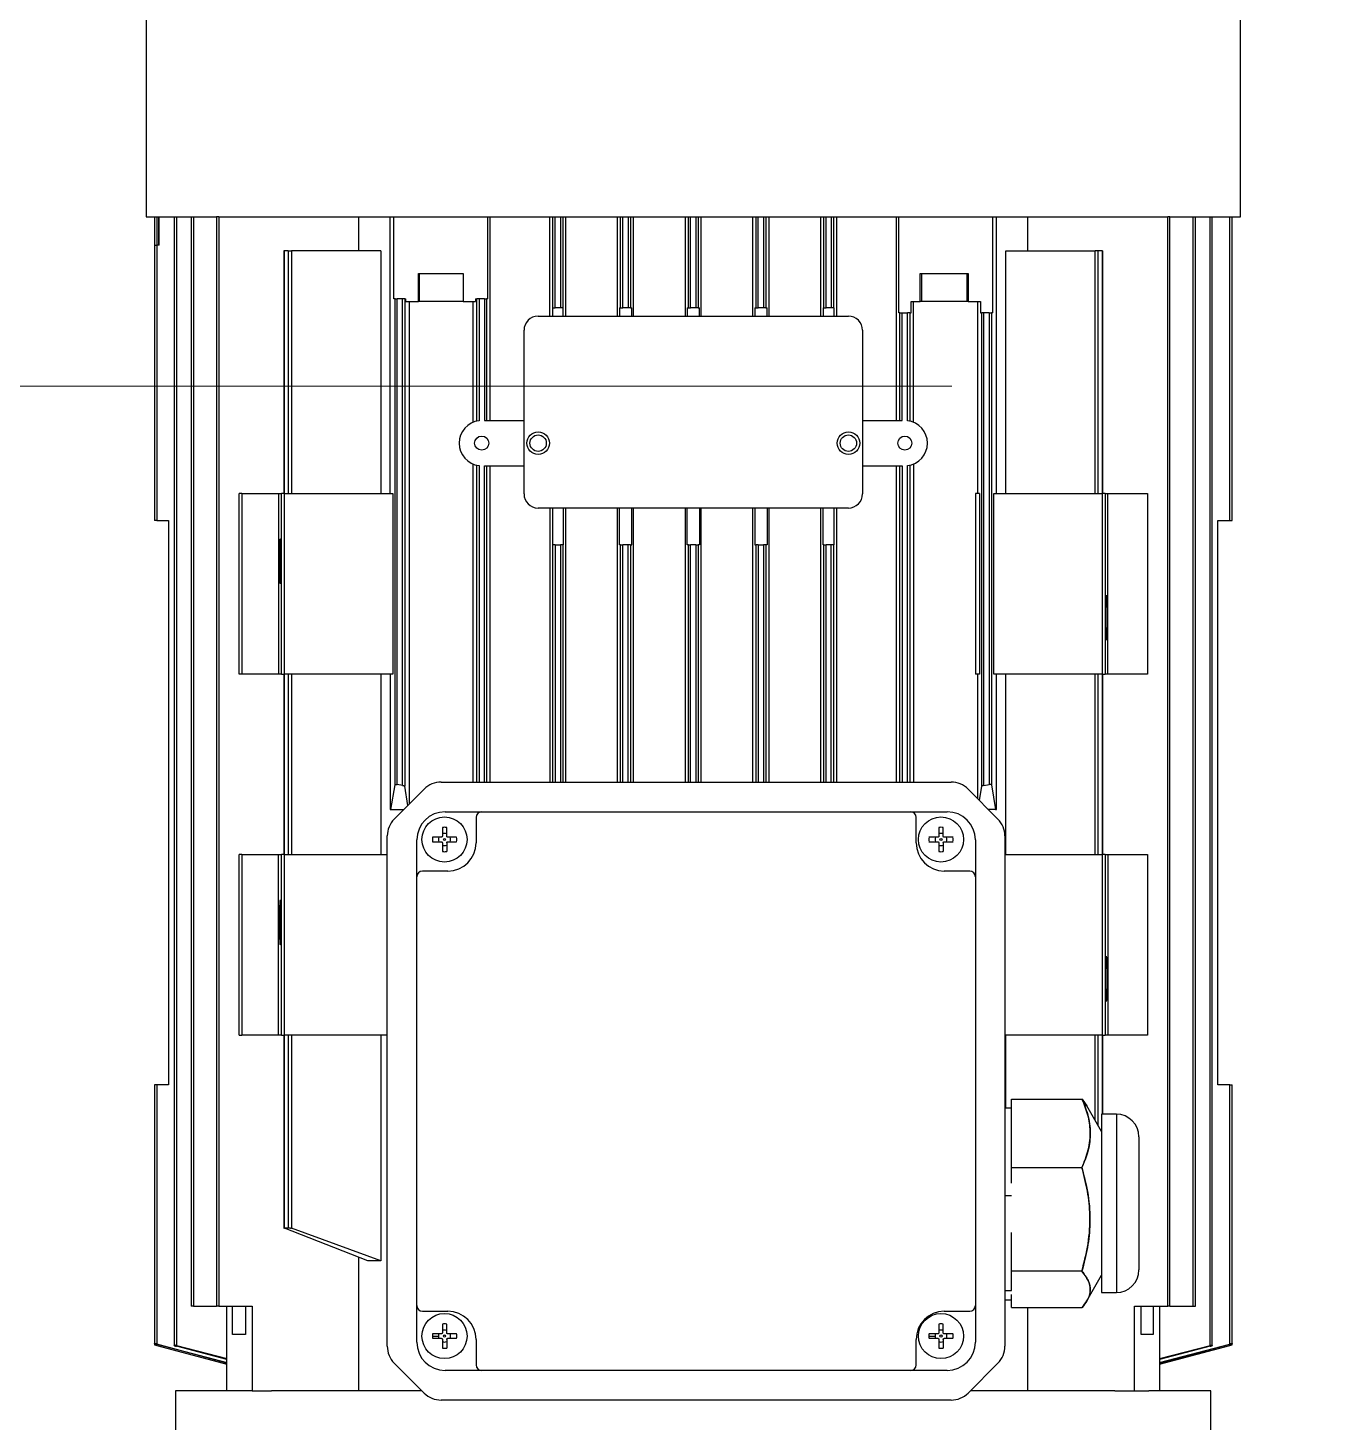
# Model space of a CAD drawing. Header units: centimetres. Extents: x 470464 to 524273, y 49611 to 59074.
# Drawn here: x 503091.4 to 503114.4, y 52566.96 to 52591.66 of the extents above; entities that cross this region are included whole.
import ezdxf

# ---------------------------------------------------------------- set-up
doc = ezdxf.new("R2010")
doc.units = ezdxf.units.CM
doc.header["$MEASUREMENT"] = 0
doc.linetypes.add('ACAD_ISO08W100', pattern=[36, 24, -3, 6, -3])
doc.linetypes.add('CHAIN', pattern=[0.3543, 0.2362, -0.0295, 0.0591, -0.0295])
doc.layers.add('Barış BABUR 23', color=1, linetype='ACAD_ISO08W100', lineweight=13)
doc.layers.add('vinç', color=7, linetype='Continuous')

# ---------------------------------------------------------------- blocks, each defined once
blk = doc.blocks.new('ytrbnjytrbtrbrervrer')
at = {"color": 2, "linetype": 'Continuous', "lineweight": 25}
for p, q in [((429323.511, 71773.272), (429323.511, 71761.991)), ((429342.911, 71761.991), (429342.911, 71773.272)), ((429323.511, 71761.991), (429324.761, 71761.991)), ((429323.661, 71761.991), (429323.661, 71761.491)), ((429323.7, 71761.991), (429323.7, 71761.491)), ((429323.735, 71761.491), (429323.735, 71761.991)), ((429323.741, 71761.491), (429323.741, 71761.991)), ((429324.011, 71761.991), (429324.011, 71741.999)), ((429324.05, 71761.991), (429324.05, 71741.991)), ((429324.311, 71761.991), (429324.311, 71742.691)), ((429324.35, 71761.991), (429324.35, 71742.691)), ((429324.8, 71761.991), (429324.761, 71761.991)), ((429324.761, 71761.991), (429324.761, 71742.691)), ((429324.8, 71761.991), (429325.085, 71761.991)), ((429324.8, 71761.991), (429324.8, 71742.691)), ((429325.085, 71761.991), (429341.337, 71761.991)), ((429327.285, 71761.391), (429327.285, 71761.991)), ((429327.837, 71757.091), (429327.837, 71761.991)), ((429327.903, 71760.541), (429327.903, 71761.991)), ((429329.569, 71760.541), (429329.569, 71761.991)), ((429329.608, 71758.383), (429329.608, 71761.991)), ((429330.669, 71760.233), (429330.669, 71761.991)), ((429330.724, 71760.383), (429330.724, 71761.991)), ((429330.764, 71760.383), (429330.764, 71761.991)), ((429330.858, 71761.991), (429330.858, 71760.383)), ((429330.898, 71761.991), (429330.898, 71760.383)), ((429330.95, 71760.233), (429330.95, 71761.991)), ((429331.867, 71760.233), (429331.867, 71761.991)), ((429331.924, 71760.383), (429331.924, 71761.991)), ((429331.964, 71760.383), (429331.964, 71761.991)), ((429332.058, 71761.991), (429332.058, 71760.383)), ((429332.098, 71761.991), (429332.098, 71760.383)), ((429332.153, 71760.233), (429332.153, 71761.991)), ((429333.071, 71760.233), (429333.071, 71761.991)), ((429333.124, 71760.383), (429333.124, 71761.991)), ((429333.164, 71760.383), (429333.164, 71761.991)), ((429333.258, 71761.991), (429333.258, 71760.383)), ((429333.298, 71761.991), (429333.298, 71760.383)), ((429333.351, 71760.233), (429333.351, 71761.991)), ((429334.269, 71760.233), (429334.269, 71761.991)), ((429334.324, 71760.383), (429334.324, 71761.991)), ((429334.364, 71760.383), (429334.364, 71761.991)), ((429334.458, 71761.991), (429334.458, 71760.383)), ((429334.498, 71761.991), (429334.498, 71760.383)), ((429334.555, 71760.233), (429334.555, 71761.991)), ((429335.472, 71760.233), (429335.472, 71761.991)), ((429335.524, 71760.383), (429335.524, 71761.991)), ((429335.564, 71760.383), (429335.564, 71761.991)), ((429335.658, 71761.991), (429335.658, 71760.383)), ((429335.698, 71761.991), (429335.698, 71760.383)), ((429335.753, 71760.233), (429335.753, 71761.991)), ((429336.814, 71758.383), (429336.814, 71761.991)), ((429336.853, 71760.291), (429336.853, 71761.991)), ((429338.519, 71760.291), (429338.519, 71761.991)), ((429338.585, 71757.091), (429338.585, 71761.991)), ((429339.137, 71761.991), (429339.137, 71761.391)), ((429341.337, 71761.991), (429341.622, 71761.991)), ((429341.622, 71742.691), (429341.622, 71761.991)), ((429341.661, 71761.991), (429341.622, 71761.991)), ((429341.661, 71761.991), (429342.911, 71761.991)), ((429341.661, 71742.691), (429341.661, 71761.991)), ((429342.072, 71742.691), (429342.072, 71761.991)), ((429342.111, 71742.691), (429342.111, 71761.991)), ((429342.372, 71741.991), (429342.372, 71761.991)), ((429342.411, 71741.999), (429342.411, 71761.991)), ((429342.722, 71756.611), (429342.722, 71761.991)), ((429342.761, 71756.611), (429342.761, 71761.991)), ((429323.661, 71761.491), (429323.7, 71761.491)), ((429323.661, 71761.491), (429323.661, 71756.611)), ((429323.741, 71761.491), (429323.7, 71761.491)), ((429323.7, 71761.491), (429323.7, 71756.611)), ((429325.965, 71761.391), (429325.953, 71761.391)), ((429325.953, 71761.391), (429325.953, 71757.091)), ((429326.032, 71761.391), (429325.965, 71761.391)), ((429325.965, 71757.091), (429325.965, 71761.391)), ((429326.032, 71761.391), (429326.087, 71761.391)), ((429326.032, 71761.391), (429326.032, 71757.091)), ((429326.087, 71761.391), (429326.087, 71757.091)), ((429327.67, 71761.391), (429326.087, 71761.391)), ((429327.67, 71761.391), (429327.67, 71757.091)), ((429338.752, 71761.391), (429340.335, 71761.391)), ((429338.752, 71757.091), (429338.752, 71761.391)), ((429340.39, 71761.391), (429340.335, 71761.391)), ((429340.335, 71757.091), (429340.335, 71761.391)), ((429340.457, 71761.391), (429340.39, 71761.391)), ((429340.39, 71757.091), (429340.39, 71761.391)), ((429340.457, 71761.391), (429340.469, 71761.391)), ((429340.457, 71761.391), (429340.457, 71757.091)), ((429340.469, 71757.091), (429340.469, 71761.391)), ((429328.34, 71760.491), (429328.34, 71760.991)), ((429328.34, 71760.991), (429329.133, 71760.991)), ((429328.361, 71760.491), (429328.361, 71760.991)), ((429329.133, 71760.991), (429329.133, 71760.491)), ((429337.233, 71760.491), (429337.233, 71760.991)), ((429337.233, 71760.991), (429338.081, 71760.991)), ((429337.261, 71760.491), (429337.261, 71760.991)), ((429338.061, 71760.991), (429338.061, 71760.491)), ((429338.081, 71760.991), (429338.081, 71760.491)), ((429327.924, 71760.541), (429327.903, 71760.541)), ((429327.924, 71760.541), (429327.964, 71760.541)), ((429327.924, 71751.929), (429327.924, 71760.541)), ((429328.058, 71760.541), (429327.964, 71760.541)), ((429327.964, 71751.932), (429327.964, 71760.541)), ((429328.098, 71760.541), (429328.058, 71760.541)), ((429328.058, 71751.918), (429328.058, 71760.541)), ((429328.098, 71760.541), (429328.098, 71751.904)), ((429328.098, 71760.541), (429328.117, 71760.541)), ((429328.117, 71760.491), (429328.117, 71760.541)), ((429328.117, 71760.491), (429328.34, 71760.491)), ((429328.175, 71760.491), (429328.175, 71751.587)), ((429328.361, 71760.491), (429328.34, 71760.491)), ((429329.133, 71760.491), (429328.361, 71760.491)), ((429329.133, 71760.491), (429329.351, 71760.491)), ((429329.308, 71758.353), (429329.308, 71760.491)), ((429329.351, 71760.541), (429329.374, 71760.541)), ((429329.351, 71760.541), (429329.351, 71760.491)), ((429329.414, 71760.541), (429329.374, 71760.541)), ((429329.374, 71758.374), (429329.374, 71760.541)), ((429329.508, 71760.541), (429329.414, 71760.541)), ((429329.414, 71760.541), (429329.414, 71758.381)), ((429329.508, 71760.541), (429329.508, 71758.383)), ((429329.508, 71760.541), (429329.548, 71760.541)), ((429329.569, 71760.541), (429329.548, 71760.541)), ((429329.548, 71760.541), (429329.548, 71758.383)), ((429330.715, 71760.383), (429330.724, 71760.383)), ((429330.715, 71760.383), (429330.715, 71760.233)), ((429330.724, 71760.383), (429330.764, 71760.383)), ((429330.858, 71760.383), (429330.764, 71760.383)), ((429330.898, 71760.383), (429330.858, 71760.383)), ((429330.898, 71760.383), (429330.907, 71760.383)), ((429330.907, 71760.233), (429330.907, 71760.383)), ((429331.902, 71760.383), (429331.924, 71760.383)), ((429331.902, 71760.383), (429331.902, 71760.233)), ((429331.924, 71760.383), (429331.964, 71760.383)), ((429332.058, 71760.383), (429331.964, 71760.383)), ((429332.098, 71760.383), (429332.058, 71760.383)), ((429332.098, 71760.383), (429332.12, 71760.383)), ((429332.12, 71760.233), (429332.12, 71760.383)), ((429333.102, 71760.383), (429333.124, 71760.383)), ((429333.102, 71760.383), (429333.102, 71760.233)), ((429333.124, 71760.383), (429333.164, 71760.383)), ((429333.258, 71760.383), (429333.164, 71760.383)), ((429333.298, 71760.383), (429333.258, 71760.383)), ((429333.298, 71760.383), (429333.32, 71760.383)), ((429333.32, 71760.233), (429333.32, 71760.383)), ((429334.302, 71760.383), (429334.324, 71760.383)), ((429334.302, 71760.383), (429334.302, 71760.233)), ((429334.324, 71760.383), (429334.364, 71760.383)), ((429334.458, 71760.383), (429334.364, 71760.383)), ((429334.498, 71760.383), (429334.458, 71760.383)), ((429334.498, 71760.383), (429334.52, 71760.383)), ((429334.52, 71760.233), (429334.52, 71760.383)), ((429335.515, 71760.383), (429335.524, 71760.383)), ((429335.515, 71760.383), (429335.515, 71760.233)), ((429335.524, 71760.383), (429335.564, 71760.383)), ((429335.658, 71760.383), (429335.564, 71760.383)), ((429335.698, 71760.383), (429335.658, 71760.383)), ((429335.698, 71760.383), (429335.707, 71760.383)), ((429335.707, 71760.233), (429335.707, 71760.383)), ((429337.071, 71760.291), (429337.071, 71760.491)), ((429337.071, 71760.491), (429337.233, 71760.491)), ((429337.114, 71758.353), (429337.114, 71760.491)), ((429337.261, 71760.491), (429337.233, 71760.491)), ((429338.061, 71760.491), (429337.261, 71760.491)), ((429338.081, 71760.491), (429338.061, 71760.491)), ((429338.081, 71760.491), (429338.305, 71760.491)), ((429338.247, 71760.491), (429338.247, 71757.091)), ((429338.305, 71760.491), (429338.305, 71760.291)), ((429330.461, 71760.233), (429335.961, 71760.233)), ((429336.874, 71760.291), (429336.853, 71760.291)), ((429336.874, 71760.291), (429336.914, 71760.291)), ((429336.874, 71758.383), (429336.874, 71760.291)), ((429336.914, 71760.291), (429337.008, 71760.291)), ((429336.914, 71758.383), (429336.914, 71760.291)), ((429337.008, 71758.381), (429337.008, 71760.291)), ((429337.048, 71760.291), (429337.008, 71760.291)), ((429337.048, 71760.291), (429337.071, 71760.291)), ((429337.048, 71760.291), (429337.048, 71758.374)), ((429338.305, 71760.291), (429338.324, 71760.291)), ((429338.364, 71760.291), (429338.324, 71760.291)), ((429338.324, 71751.904), (429338.324, 71760.291)), ((429338.458, 71760.291), (429338.364, 71760.291)), ((429338.364, 71751.918), (429338.364, 71760.291)), ((429338.458, 71760.291), (429338.498, 71760.291)), ((429338.458, 71760.291), (429338.458, 71751.932)), ((429338.498, 71760.291), (429338.498, 71751.929)), ((429338.519, 71760.291), (429338.498, 71760.291)), ((429330.211, 71757.083), (429330.211, 71759.983)), ((429336.211, 71759.983), (429336.211, 71757.083)), ((429329.508, 71758.383), (429330.211, 71758.383)), ((429336.211, 71758.383), (429336.914, 71758.383)), ((429329.308, 71751.976), (429329.308, 71757.614)), ((429329.374, 71751.976), (429329.374, 71757.593)), ((429329.414, 71757.586), (429329.414, 71751.976)), ((429337.008, 71751.976), (429337.008, 71757.586)), ((429337.048, 71757.593), (429337.048, 71751.976)), ((429337.114, 71757.614), (429337.114, 71751.976)), ((429329.508, 71751.976), (429329.508, 71757.583)), ((429329.508, 71757.583), (429330.211, 71757.583)), ((429329.548, 71757.583), (429329.548, 71751.976)), ((429329.608, 71751.976), (429329.608, 71757.583)), ((429336.211, 71757.583), (429336.914, 71757.583)), ((429336.814, 71751.976), (429336.814, 71757.583)), ((429336.874, 71751.976), (429336.874, 71757.583)), ((429336.914, 71757.583), (429336.914, 71751.976)), ((429325.211, 71757.091), (429325.161, 71757.091)), ((429325.161, 71753.891), (429325.161, 71757.091)), ((429325.211, 71757.091), (429325.861, 71757.091)), ((429325.211, 71757.091), (429325.211, 71753.891)), ((429325.861, 71757.091), (429325.91, 71757.091)), ((429325.861, 71757.091), (429325.861, 71753.891)), ((429325.96, 71757.091), (429325.91, 71757.091)), ((429325.91, 71753.891), (429325.91, 71757.091)), ((429325.96, 71757.091), (429327.885, 71757.091)), ((429325.96, 71757.091), (429325.96, 71753.891)), ((429327.885, 71757.091), (429327.885, 71753.891)), ((429338.211, 71757.091), (429338.211, 71753.891)), ((429338.285, 71757.091), (429338.211, 71757.091)), ((429338.285, 71757.091), (429338.285, 71753.891)), ((429338.537, 71753.891), (429338.537, 71757.091)), ((429338.537, 71757.091), (429340.462, 71757.091)), ((429340.462, 71753.891), (429340.462, 71757.091)), ((429340.512, 71757.091), (429340.462, 71757.091)), ((429340.512, 71757.091), (429340.561, 71757.091)), ((429340.512, 71757.091), (429340.512, 71753.891)), ((429340.561, 71757.091), (429341.261, 71757.091)), ((429340.561, 71753.891), (429340.561, 71757.091)), ((429341.261, 71757.091), (429341.261, 71753.891)), ((429323.7, 71756.611), (429323.661, 71756.611)), ((429323.7, 71756.611), (429323.911, 71756.611)), ((429323.911, 71756.611), (429323.911, 71746.611)), ((429335.961, 71756.833), (429330.461, 71756.833)), ((429330.669, 71756.833), (429330.669, 71751.976)), ((429330.715, 71756.833), (429330.715, 71756.183)), ((429330.907, 71756.833), (429330.907, 71756.183)), ((429330.95, 71751.976), (429330.95, 71756.833)), ((429331.867, 71751.976), (429331.867, 71756.833)), ((429331.902, 71756.183), (429331.902, 71756.833)), ((429332.12, 71756.183), (429332.12, 71756.833)), ((429332.153, 71751.976), (429332.153, 71756.833)), ((429333.071, 71751.976), (429333.071, 71756.833)), ((429333.102, 71756.183), (429333.102, 71756.833)), ((429333.32, 71756.833), (429333.32, 71756.183)), ((429333.351, 71751.976), (429333.351, 71756.833)), ((429334.269, 71751.976), (429334.269, 71756.833)), ((429334.302, 71756.833), (429334.302, 71756.183)), ((429334.52, 71756.833), (429334.52, 71756.183)), ((429334.555, 71751.976), (429334.555, 71756.833)), ((429335.472, 71751.976), (429335.472, 71756.833)), ((429335.515, 71756.183), (429335.515, 71756.833)), ((429335.707, 71756.183), (429335.707, 71756.833)), ((429335.753, 71751.976), (429335.753, 71756.833)), ((429342.511, 71746.611), (429342.511, 71756.611)), ((429342.511, 71756.611), (429342.722, 71756.611)), ((429342.722, 71756.611), (429342.761, 71756.611)), ((429330.715, 71756.183), (429330.724, 71756.183)), ((429330.764, 71756.183), (429330.724, 71756.183)), ((429330.724, 71751.976), (429330.724, 71756.183)), ((429330.764, 71756.183), (429330.764, 71751.976)), ((429330.764, 71756.183), (429330.858, 71756.183)), ((429330.858, 71756.183), (429330.858, 71751.976)), ((429330.898, 71756.183), (429330.858, 71756.183)), ((429330.898, 71756.183), (429330.898, 71751.976)), ((429330.907, 71756.183), (429330.898, 71756.183)), ((429331.924, 71756.183), (429331.902, 71756.183)), ((429331.924, 71756.183), (429331.964, 71756.183)), ((429331.924, 71751.976), (429331.924, 71756.183)), ((429331.964, 71751.976), (429331.964, 71756.183)), ((429332.058, 71756.183), (429331.964, 71756.183)), ((429332.058, 71751.976), (429332.058, 71756.183)), ((429332.098, 71756.183), (429332.058, 71756.183)), ((429332.098, 71756.183), (429332.12, 71756.183)), ((429332.098, 71756.183), (429332.098, 71751.976)), ((429333.124, 71756.183), (429333.102, 71756.183)), ((429333.124, 71756.183), (429333.164, 71756.183)), ((429333.124, 71751.976), (429333.124, 71756.183)), ((429333.164, 71751.976), (429333.164, 71756.183)), ((429333.258, 71756.183), (429333.164, 71756.183)), ((429333.258, 71756.183), (429333.258, 71751.976)), ((429333.258, 71756.183), (429333.298, 71756.183)), ((429333.298, 71756.183), (429333.298, 71751.976)), ((429333.32, 71756.183), (429333.298, 71756.183)), ((429334.302, 71756.183), (429334.324, 71756.183)), ((429334.364, 71756.183), (429334.324, 71756.183)), ((429334.324, 71751.976), (429334.324, 71756.183)), ((429334.364, 71756.183), (429334.364, 71751.976)), ((429334.364, 71756.183), (429334.458, 71756.183)), ((429334.458, 71756.183), (429334.458, 71751.976)), ((429334.498, 71756.183), (429334.458, 71756.183)), ((429334.498, 71756.183), (429334.498, 71751.976)), ((429334.52, 71756.183), (429334.498, 71756.183)), ((429335.524, 71756.183), (429335.515, 71756.183)), ((429335.524, 71756.183), (429335.564, 71756.183)), ((429335.524, 71751.976), (429335.524, 71756.183)), ((429335.564, 71751.976), (429335.564, 71756.183)), ((429335.658, 71756.183), (429335.564, 71756.183)), ((429335.658, 71751.976), (429335.658, 71756.183)), ((429335.698, 71756.183), (429335.658, 71756.183)), ((429335.698, 71756.183), (429335.707, 71756.183)), ((429335.698, 71756.183), (429335.698, 71751.976)), ((429325.211, 71753.891), (429325.161, 71753.891)), ((429325.861, 71753.891), (429325.211, 71753.891)), ((429325.91, 71753.891), (429325.861, 71753.891)), ((429325.91, 71753.891), (429325.96, 71753.891)), ((429325.953, 71753.891), (429325.953, 71750.691)), ((429327.885, 71753.891), (429325.96, 71753.891)), ((429325.965, 71750.691), (429325.965, 71753.891)), ((429326.032, 71753.891), (429326.032, 71750.691)), ((429326.087, 71753.891), (429326.087, 71750.691)), ((429327.67, 71753.891), (429327.67, 71750.691)), ((429327.837, 71753.891), (429327.837, 71751.491)), ((429338.285, 71753.891), (429338.211, 71753.891)), ((429338.247, 71753.891), (429338.247, 71751.687)), ((429340.462, 71753.891), (429338.537, 71753.891)), ((429338.585, 71751.491), (429338.585, 71753.891)), ((429338.752, 71750.691), (429338.752, 71753.891)), ((429340.335, 71750.691), (429340.335, 71753.891)), ((429340.39, 71750.691), (429340.39, 71753.891)), ((429340.457, 71753.891), (429340.457, 71750.691)), ((429340.462, 71753.891), (429340.512, 71753.891)), ((429340.469, 71750.691), (429340.469, 71753.891)), ((429340.561, 71753.891), (429340.512, 71753.891)), ((429341.261, 71753.891), (429340.561, 71753.891)), ((429327.852, 71751.491), (429327.924, 71751.929)), ((429328.058, 71751.918), (429327.964, 71751.932)), ((429328.151, 71751.563), (429328.098, 71751.904)), ((429328.74, 71751.976), (429337.782, 71751.976)), ((429338.285, 71751.649), (429338.324, 71751.904)), ((429338.364, 71751.918), (429338.458, 71751.932)), ((429338.498, 71751.929), (429338.57, 71751.491)), ((429327.91, 71751.322), (429328.44, 71751.852)), ((429338.082, 71751.852), (429338.612, 71751.322)), ((429327.837, 71751.491), (429327.852, 71751.491)), ((429327.852, 71751.491), (429328.079, 71751.491)), ((429328.811, 71751.451), (429329.461, 71751.451)), ((429329.461, 71751.451), (429337.061, 71751.451)), ((429337.061, 71751.451), (429337.711, 71751.451)), ((429338.57, 71751.491), (429338.443, 71751.491)), ((429338.57, 71751.491), (429338.585, 71751.491)), ((429328.763, 71751.173), (429328.763, 71751.019)), ((429328.841, 71751.019), (429328.841, 71751.173)), ((429329.361, 71751.351), (429329.361, 71750.901)), ((429337.161, 71750.9), (429337.161, 71751.351)), ((429337.563, 71751.173), (429337.563, 71751.019)), ((429337.641, 71751.019), (429337.641, 71751.173)), ((429327.786, 71741.981), (429327.786, 71751.022)), ((429328.311, 71750.301), (429328.311, 71750.951)), ((429328.744, 71750.999), (429328.589, 71750.999)), ((429328.589, 71750.921), (429328.744, 71750.921)), ((429329.015, 71750.999), (429328.861, 71750.999)), ((429328.861, 71750.921), (429329.015, 71750.921)), ((429337.544, 71750.999), (429337.389, 71750.999)), ((429337.389, 71750.921), (429337.544, 71750.921)), ((429337.815, 71750.999), (429337.661, 71750.999)), ((429337.661, 71750.921), (429337.815, 71750.921)), ((429338.211, 71750.951), (429338.211, 71750.301)), ((429338.736, 71751.022), (429338.736, 71741.981)), ((429325.211, 71750.691), (429325.161, 71750.691)), ((429325.161, 71747.491), (429325.161, 71750.691)), ((429325.211, 71750.691), (429325.861, 71750.691)), ((429325.211, 71750.691), (429325.211, 71747.491)), ((429325.861, 71750.691), (429325.91, 71750.691)), ((429325.861, 71747.491), (429325.861, 71750.691)), ((429325.96, 71750.691), (429325.91, 71750.691)), ((429325.91, 71747.491), (429325.91, 71750.691)), ((429325.96, 71750.691), (429327.786, 71750.691)), ((429325.96, 71750.691), (429325.96, 71747.491)), ((429328.763, 71750.901), (429328.763, 71750.747)), ((429328.841, 71750.901), (429328.841, 71750.747)), ((429337.563, 71750.901), (429337.563, 71750.747)), ((429337.641, 71750.901), (429337.641, 71750.747)), ((429338.736, 71750.691), (429340.462, 71750.691)), ((429340.462, 71747.491), (429340.462, 71750.691)), ((429340.512, 71750.691), (429340.462, 71750.691)), ((429340.512, 71750.691), (429340.561, 71750.691)), ((429340.512, 71750.691), (429340.512, 71747.491)), ((429340.561, 71750.691), (429341.261, 71750.691)), ((429340.561, 71750.691), (429340.561, 71747.491)), ((429341.261, 71750.691), (429341.261, 71747.491)), ((429328.311, 71742.701), (429328.311, 71750.301)), ((429328.862, 71750.401), (429328.411, 71750.401)), ((429338.111, 71750.401), (429337.661, 71750.401)), ((429337.661, 71750.401), (429337.661, 71750.401)), ((429338.211, 71750.301), (429338.211, 71742.701)), ((429325.161, 71747.491), (429325.211, 71747.491)), ((429325.861, 71747.491), (429325.211, 71747.491)), ((429325.91, 71747.491), (429325.861, 71747.491)), ((429325.91, 71747.491), (429325.96, 71747.491)), ((429325.953, 71747.491), (429325.953, 71744.078)), ((429327.786, 71747.491), (429325.96, 71747.491)), ((429325.965, 71744.081), (429325.965, 71747.491)), ((429326.032, 71747.491), (429326.032, 71744.081)), ((429326.087, 71747.491), (429326.087, 71744.071)), ((429327.67, 71747.491), (429327.67, 71743.491)), ((429340.462, 71747.491), (429338.736, 71747.491)), ((429338.752, 71746.2), (429338.752, 71747.491)), ((429340.335, 71745.986), (429340.335, 71747.491)), ((429340.39, 71745.89), (429340.39, 71747.491)), ((429340.457, 71747.491), (429340.457, 71746.092)), ((429340.462, 71747.491), (429340.512, 71747.491)), ((429340.469, 71746.092), (429340.469, 71747.491)), ((429340.561, 71747.491), (429340.512, 71747.491)), ((429341.261, 71747.491), (429340.561, 71747.491)), ((429323.7, 71746.611), (429323.661, 71746.611)), ((429323.661, 71746.611), (429323.661, 71742.028)), ((429323.911, 71746.611), (429323.7, 71746.611)), ((429323.7, 71746.611), (429323.7, 71742.019)), ((429342.722, 71746.611), (429342.511, 71746.611)), ((429342.722, 71742.019), (429342.722, 71746.611)), ((429342.722, 71746.611), (429342.761, 71746.611)), ((429342.761, 71742.028), (429342.761, 71746.611)), ((429338.85, 71746.2), (429338.85, 71746.358)), ((429338.85, 71746.358), (429340.103, 71746.358)), ((429340.103, 71746.358), (429340.188, 71746.24)), ((429340.188, 71746.24), (429340.103, 71746.358)), ((429340.45, 71745.787), (429340.188, 71746.24)), ((429340.45, 71745.787), (429340.188, 71746.24)), ((429338.85, 71746.2), (429338.736, 71746.2)), ((429338.85, 71745.632), (429338.85, 71746.2)), ((429340.45, 71746.092), (429340.45, 71744.512)), ((429340.71, 71746.092), (429340.45, 71746.092)), ((429340.71, 71746.092), (429340.45, 71746.092)), ((429340.71, 71746.092), (429340.71, 71742.932)), ((429338.85, 71745.145), (429338.85, 71745.632)), ((429338.85, 71744.871), (429338.85, 71745.145)), ((429338.85, 71745.145), (429340.1, 71745.145)), ((429338.736, 71744.653), (429338.85, 71744.653)), ((429340.45, 71744.512), (429340.45, 71742.932)), ((429327.44, 71743.491), (429325.964, 71744.071)), ((429325.965, 71744.081), (429326.032, 71744.081)), ((429327.67, 71743.491), (429326.087, 71744.071)), ((429338.85, 71743.311), (429338.85, 71743.995)), ((429327.285, 71741.191), (429327.285, 71743.552)), ((429327.67, 71743.491), (429327.44, 71743.491)), ((429340.1, 71743.311), (429338.85, 71743.311)), ((429338.85, 71743.224), (429338.85, 71743.311)), ((429338.85, 71742.966), (429338.85, 71743.224)), ((429340.188, 71742.784), (429340.45, 71743.237)), ((429340.188, 71742.784), (429340.45, 71743.237)), ((429338.736, 71742.966), (429338.85, 71742.966)), ((429338.736, 71742.801), (429338.85, 71742.801)), ((429338.85, 71742.665), (429338.85, 71742.898)), ((429340.45, 71742.932), (429340.71, 71742.932)), ((429340.45, 71742.932), (429340.71, 71742.932)), ((429324.35, 71742.691), (429324.311, 71742.691)), ((429324.35, 71742.691), (429324.761, 71742.691)), ((429324.8, 71742.691), (429324.761, 71742.691)), ((429324.8, 71742.691), (429325.391, 71742.691)), ((429324.944, 71741.191), (429324.944, 71742.691)), ((429325.046, 71742.191), (429325.046, 71742.691)), ((429325.274, 71742.691), (429325.274, 71742.191)), ((429325.391, 71742.691), (429325.391, 71741.191)), ((429328.311, 71742.051), (429328.311, 71742.701)), ((429328.411, 71742.601), (429328.861, 71742.601)), ((429337.66, 71742.601), (429338.111, 71742.601)), ((429338.211, 71742.701), (429338.211, 71742.051)), ((429338.85, 71742.665), (429340.103, 71742.665)), ((429339.137, 71742.665), (429339.137, 71741.191)), ((429341.031, 71741.191), (429341.031, 71742.691)), ((429341.031, 71742.691), (429341.622, 71742.691)), ((429341.148, 71742.191), (429341.148, 71742.691)), ((429341.361, 71742.691), (429341.361, 71742.191)), ((429341.477, 71742.691), (429341.477, 71741.191)), ((429341.661, 71742.691), (429341.622, 71742.691)), ((429341.661, 71742.691), (429342.072, 71742.691)), ((429342.072, 71742.691), (429342.111, 71742.691)), ((429328.763, 71742.373), (429328.763, 71742.219)), ((429328.841, 71742.219), (429328.841, 71742.373)), ((429337.563, 71742.373), (429337.563, 71742.219)), ((429337.641, 71742.219), (429337.641, 71742.373)), ((429323.661, 71742.025), (429323.661, 71742.028)), ((429323.661, 71742.025), (429323.661, 71742.007)), ((429325.274, 71742.191), (429325.046, 71742.191)), ((429328.586, 71742.16), (429328.696, 71742.16)), ((429328.744, 71742.199), (429328.589, 71742.199)), ((429328.589, 71742.121), (429328.744, 71742.121)), ((429328.763, 71742.101), (429328.763, 71741.947)), ((429328.841, 71742.101), (429328.841, 71741.947)), ((429329.015, 71742.199), (429328.861, 71742.199)), ((429328.861, 71742.121), (429329.015, 71742.121)), ((429329.361, 71742.102), (429329.361, 71741.651)), ((429337.161, 71741.651), (429337.161, 71742.101)), ((429337.161, 71742.101), (429337.161, 71742.101)), ((429337.386, 71742.16), (429337.496, 71742.16)), ((429337.544, 71742.199), (429337.389, 71742.199)), ((429337.389, 71742.121), (429337.544, 71742.121)), ((429337.563, 71742.101), (429337.563, 71741.947)), ((429337.641, 71742.101), (429337.641, 71741.947)), ((429337.815, 71742.199), (429337.661, 71742.199)), ((429337.661, 71742.121), (429337.815, 71742.121)), ((429341.361, 71742.191), (429341.148, 71742.191)), ((429342.761, 71742.028), (429342.761, 71742.025)), ((429342.761, 71742.007), (429342.761, 71742.025)), ((429323.661, 71742.007), (429324.944, 71741.663)), ((429323.7, 71742.019), (429324.944, 71741.691)), ((429323.7, 71742.014), (429323.7, 71741.996)), ((429324.944, 71741.681), (429323.7, 71742.014)), ((429323.7, 71741.996), (429324.944, 71741.663)), ((429324.011, 71741.992), (429324.011, 71741.999)), ((429324.05, 71741.991), (429324.944, 71741.764)), ((429324.944, 71741.746), (429324.05, 71741.979)), ((429341.477, 71741.691), (429342.722, 71742.019)), ((429341.477, 71741.681), (429342.722, 71742.014)), ((429341.477, 71741.663), (429342.761, 71742.007)), ((429341.477, 71741.663), (429342.722, 71741.996)), ((429341.477, 71741.764), (429342.372, 71741.991)), ((429342.372, 71741.979), (429341.477, 71741.746)), ((429342.411, 71741.999), (429342.411, 71741.992)), ((429342.722, 71741.996), (429342.722, 71742.014)), ((429328.44, 71741.151), (429327.91, 71741.68)), ((429329.461, 71741.551), (429328.811, 71741.551)), ((429337.061, 71741.551), (429329.461, 71741.551)), ((429337.711, 71741.551), (429337.061, 71741.551)), ((429338.612, 71741.68), (429338.082, 71741.151)), ((429325.136, 71741.191), (429324.036, 71741.191)), ((429324.036, 71741.191), (429324.036, 71739.991)), ((429325.391, 71741.191), (429325.136, 71741.191)), ((429325.391, 71741.191), (429325.736, 71741.191)), ((429328.399, 71741.191), (429325.736, 71741.191)), ((429340.686, 71741.191), (429338.123, 71741.191)), ((429340.686, 71741.191), (429341.031, 71741.191)), ((429341.031, 71741.191), (429341.286, 71741.191)), ((429342.386, 71741.191), (429341.286, 71741.191)), ((429342.386, 71739.991), (429342.386, 71741.191)), ((429337.782, 71741.026), (429328.74, 71741.026))]:
    blk.add_line(p, q, dxfattribs=at)
at = {"color": 2, "linetype": 'Continuous', "lineweight": 25, "flags": 128}
for points in [[(429325.903, 71755.891), (429325.902, 71755.774), (429325.901, 71755.666), (429325.899, 71755.579), (429325.896, 71755.519), (429325.893, 71755.493), (429325.89, 71755.502), (429325.887, 71755.545), (429325.885, 71755.62), (429325.883, 71755.718), (429325.882, 71755.832), (429325.882, 71755.951), (429325.883, 71756.065), (429325.885, 71756.163), (429325.887, 71756.237), (429325.89, 71756.281), (429325.893, 71756.29), (429325.896, 71756.263), (429325.899, 71756.204), (429325.901, 71756.116), (429325.902, 71756.009), (429325.903, 71755.891)], [(429340.54, 71754.891), (429340.539, 71754.773), (429340.538, 71754.666), (429340.536, 71754.579), (429340.533, 71754.519), (429340.53, 71754.492), (429340.527, 71754.501), (429340.524, 71754.545), (429340.522, 71754.619), (429340.52, 71754.718), (429340.519, 71754.832), (429340.519, 71754.951), (429340.52, 71755.065), (429340.522, 71755.163), (429340.524, 71755.238), (429340.527, 71755.281), (429340.53, 71755.29), (429340.533, 71755.264), (429340.536, 71755.204), (429340.538, 71755.117), (429340.539, 71755.009), (429340.54, 71754.891)], [(429325.903, 71749.491), (429325.902, 71749.374), (429325.901, 71749.266), (429325.899, 71749.179), (429325.896, 71749.119), (429325.893, 71749.093), (429325.89, 71749.102), (429325.887, 71749.145), (429325.885, 71749.22), (429325.883, 71749.318), (429325.882, 71749.432), (429325.882, 71749.551), (429325.883, 71749.665), (429325.885, 71749.763), (429325.887, 71749.837), (429325.89, 71749.881), (429325.893, 71749.89), (429325.896, 71749.863), (429325.899, 71749.804), (429325.901, 71749.716), (429325.902, 71749.609), (429325.903, 71749.491)], [(429340.54, 71748.491), (429340.539, 71748.373), (429340.538, 71748.266), (429340.536, 71748.179), (429340.533, 71748.119), (429340.53, 71748.092), (429340.527, 71748.101), (429340.524, 71748.145), (429340.522, 71748.219), (429340.52, 71748.318), (429340.519, 71748.432), (429340.519, 71748.551), (429340.52, 71748.665), (429340.522, 71748.763), (429340.524, 71748.838), (429340.527, 71748.881), (429340.53, 71748.89), (429340.533, 71748.864), (429340.536, 71748.804), (429340.538, 71748.717), (429340.539, 71748.609), (429340.54, 71748.491)]]:
    blk.add_lwpolyline(points, dxfattribs=at)
at = {"color": 2, "linetype": 'Continuous', "lineweight": 25}
for centre, radius in [((429329.461, 71757.983), 0.125), ((429330.461, 71757.983), 0.2), ((429330.461, 71757.983), 0.145), ((429335.961, 71757.983), 0.2), ((429335.961, 71757.983), 0.145), ((429336.961, 71757.983), 0.125), ((429328.802, 71750.96), 0.4), ((429337.602, 71750.96), 0.4), ((429328.802, 71750.96), 0.0199), ((429337.602, 71750.96), 0.0199), ((429328.802, 71742.16), 0.4), ((429337.602, 71742.16), 0.4), ((429328.802, 71742.16), 0.0199), ((429337.602, 71742.16), 0.0199)]:
    blk.add_circle(centre, radius, dxfattribs=at)
for centre, radius, start, end in [((429330.461, 71759.983), 0.25, 90, 180), ((429335.961, 71759.983), 0.25, 0, 90), ((429329.461, 71757.983), 0.4, 96.777, 263.223), ((429336.961, 71757.983), 0.4, 276.777, 83.223), ((429330.461, 71757.083), 0.25, 180, 270), ((429335.961, 71757.083), 0.25, 270, 0), ((429328.74, 71751.551), 0.425, 90, 135), ((429337.782, 71751.551), 0.425, 45, 90), ((429328.811, 71750.951), 0.5, 90, 180), ((429329.461, 71751.351), 0.1, 90, 180), ((429337.061, 71751.351), 0.1, 0, 90), ((429337.711, 71750.951), 0.5, 0, 90), ((429328.211, 71751.022), 0.425, 135, 180), ((429328.802, 71750.96), 0.216, 79.5945, 100.4055), ((429337.602, 71750.96), 0.216, 79.5945, 100.4055), ((429338.311, 71751.022), 0.425, 0, 45), ((429328.802, 71750.96), 0.216, 169.5945, 190.4055), ((429328.802, 71750.96), 0.106, 158.441, 201.559), ((429328.802, 71750.96), 0.106, 68.441, 111.559), ((429328.802, 71750.96), 0.106, 338.441, 21.559), ((429328.802, 71750.96), 0.216, 349.5945, 10.4055), ((429337.602, 71750.96), 0.216, 169.5945, 190.4055), ((429337.602, 71750.96), 0.106, 158.441, 201.559), ((429337.602, 71750.96), 0.106, 68.441, 111.559), ((429337.602, 71750.96), 0.106, 338.441, 21.559), ((429337.602, 71750.96), 0.216, 349.5945, 10.4055), ((429328.802, 71750.96), 0.106, 248.441, 291.559), ((429328.802, 71750.96), 0.216, 259.5945, 280.4055), ((429328.861, 71750.901), 0.5, 270.138, 0.0221), ((429337.661, 71750.901), 0.5, 180.138, 270), ((429337.602, 71750.96), 0.106, 248.441, 291.559), ((429337.602, 71750.96), 0.216, 259.5945, 280.4055), ((429328.411, 71750.301), 0.1, 90, 180), ((429338.111, 71750.301), 0.1, 0, 90), ((429340.71, 71745.692), 0.4, 0, 90), ((429340.71, 71743.332), 0.4, 270, 0), ((429328.411, 71742.701), 0.1, 180, 270), ((429328.861, 71742.101), 0.5, 0.138, 90.0221), ((429337.661, 71742.101), 0.5, 90.138, 180), ((429338.111, 71742.701), 0.1, 270, 0), ((429328.802, 71742.16), 0.216, 79.5945, 100.4055), ((429337.602, 71742.16), 0.216, 79.5945, 100.4055), ((429328.811, 71742.051), 0.5, 180, 270), ((429328.802, 71742.16), 0.216, 169.5945, 180), ((429328.802, 71742.16), 0.216, 180, 190.4055), ((429328.802, 71742.16), 0.106, 158.441, 180), ((429328.802, 71742.16), 0.106, 180, 201.559), ((429328.802, 71742.16), 0.106, 68.441, 111.559), ((429328.802, 71742.16), 0.106, 248.441, 291.559), ((429328.802, 71742.16), 0.106, 338.441, 21.559), ((429328.802, 71742.16), 0.216, 349.5945, 10.4055), ((429337.602, 71742.16), 0.216, 169.5945, 180), ((429337.602, 71742.16), 0.216, 180, 190.4055), ((429337.602, 71742.16), 0.106, 158.441, 180), ((429337.602, 71742.16), 0.106, 180, 201.559), ((429337.602, 71742.16), 0.106, 68.441, 111.559), ((429337.602, 71742.16), 0.106, 248.441, 291.559), ((429337.602, 71742.16), 0.106, 338.441, 21.559), ((429337.711, 71742.051), 0.5, 270, 0), ((429337.602, 71742.16), 0.216, 349.5945, 10.4055), ((429328.211, 71741.981), 0.425, 180, 225), ((429328.802, 71742.16), 0.216, 259.5945, 280.4055), ((429337.602, 71742.16), 0.216, 259.5945, 280.4055), ((429338.311, 71741.981), 0.425, 315, 0), ((429329.461, 71741.651), 0.1, 180, 270), ((429337.061, 71741.651), 0.1, 270, 360), ((429328.74, 71741.451), 0.425, 225, 270), ((429337.782, 71741.451), 0.425, 270, 315)]:
    blk.add_arc(centre, radius, start, end, dxfattribs=at)
for points, knots in [([(429327.924, 71751.929), (429327.924, 71751.93), (429327.926, 71751.931), (429327.933, 71751.933), (429327.943, 71751.934), (429327.954, 71751.933), (429327.961, 71751.932), (429327.964, 71751.932)], [0, 0, 0, 0, 0.220555, 0.441411, 0.656916, 0.868197, 1, 1, 1, 1]), ([(429328.058, 71751.918), (429328.063, 71751.918), (429328.072, 71751.916), (429328.084, 71751.913), (429328.093, 71751.909), (429328.097, 71751.906), (429328.098, 71751.905), (429328.098, 71751.904)], [0, 0, 0, 0, 0.21796, 0.435567, 0.658729, 0.886827, 1, 1, 1, 1]), ([(429338.364, 71751.918), (429338.359, 71751.918), (429338.35, 71751.916), (429338.338, 71751.913), (429338.329, 71751.909), (429338.325, 71751.906), (429338.324, 71751.905), (429338.324, 71751.904)], [0, 0, 0, 0, 0.217876, 0.43557, 0.65874, 0.886812, 1, 1, 1, 1]), ([(429338.498, 71751.929), (429338.498, 71751.93), (429338.496, 71751.931), (429338.489, 71751.933), (429338.479, 71751.934), (429338.468, 71751.933), (429338.461, 71751.932), (429338.458, 71751.932)], [0, 0, 0, 0, 0.220559, 0.441418, 0.657, 0.868195, 1, 1, 1, 1]), ([(429328.763, 71751.019), (429328.763, 71751.016), (429328.763, 71751.012), (429328.759, 71751.006), (429328.754, 71751.002), (429328.749, 71750.999), (429328.745, 71750.999), (429328.744, 71750.999)], [0, 0, 0, 0, 0.214048, 0.427998, 0.641274, 0.853926, 1, 1, 1, 1]), ([(429328.744, 71750.921), (429328.746, 71750.921), (429328.75, 71750.92), (429328.756, 71750.917), (429328.761, 71750.912), (429328.763, 71750.906), (429328.763, 71750.903), (429328.763, 71750.901)], [0, 0, 0, 0, 0.213992, 0.428013, 0.64112, 0.853749, 1, 1, 1, 1]), ([(429328.861, 71750.999), (429328.859, 71750.999), (429328.854, 71751), (429328.849, 71751.003), (429328.844, 71751.008), (429328.842, 71751.013), (429328.842, 71751.017), (429328.841, 71751.019)], [0, 0, 0, 0, 0.2140143, 0.4280566, 0.641201, 0.8539266, 1, 1, 1, 1]), ([(429328.841, 71750.901), (429328.842, 71750.903), (429328.842, 71750.908), (429328.845, 71750.914), (429328.85, 71750.918), (429328.856, 71750.92), (429328.859, 71750.921), (429328.861, 71750.921)], [0, 0, 0, 0, 0.214039, 0.428244, 0.641236, 0.853954, 1, 1, 1, 1]), ([(429337.563, 71751.019), (429337.563, 71751.016), (429337.563, 71751.012), (429337.559, 71751.006), (429337.554, 71751.002), (429337.549, 71750.999), (429337.545, 71750.999), (429337.544, 71750.999)], [0, 0, 0, 0, 0.214048, 0.427998, 0.641274, 0.853926, 1, 1, 1, 1]), ([(429337.544, 71750.921), (429337.546, 71750.921), (429337.55, 71750.92), (429337.556, 71750.917), (429337.561, 71750.912), (429337.563, 71750.906), (429337.563, 71750.903), (429337.563, 71750.901)], [0, 0, 0, 0, 0.213992, 0.428013, 0.64112, 0.853749, 1, 1, 1, 1]), ([(429337.661, 71750.999), (429337.659, 71750.999), (429337.654, 71751), (429337.649, 71751.003), (429337.644, 71751.008), (429337.642, 71751.013), (429337.642, 71751.017), (429337.641, 71751.019)], [0, 0, 0, 0, 0.2140143, 0.4280566, 0.641201, 0.8539266, 1, 1, 1, 1]), ([(429337.641, 71750.901), (429337.642, 71750.903), (429337.642, 71750.908), (429337.645, 71750.914), (429337.65, 71750.918), (429337.656, 71750.92), (429337.659, 71750.921), (429337.661, 71750.921)], [0, 0, 0, 0, 0.214039, 0.428244, 0.641236, 0.853954, 1, 1, 1, 1]), ([(429340.1, 71745.145), (429340.142, 71745.25), (429340.228, 71745.462), (429340.261, 71745.777), (429340.216, 71746.079), (429340.141, 71746.265), (429340.103, 71746.358)], [0, 0, 0, 0, 0.26366, 0.532989, 0.764293, 1, 1, 1, 1]), ([(429340.103, 71746.358), (429340.145, 71746.254), (429340.23, 71746.042), (429340.261, 71745.727), (429340.214, 71745.425), (429340.138, 71745.239), (429340.1, 71745.145)], [0, 0, 0, 0, 0.262756, 0.53121, 0.763406, 1, 1, 1, 1]), ([(429341.11, 71745.692), (429341.11, 71745.688), (429341.11, 71745.68), (429341.11, 71745.614), (429341.11, 71745.506), (429341.11, 71745.352), (429341.11, 71745.163), (429341.11, 71744.952), (429341.11, 71744.732), (429341.11, 71744.512), (429341.11, 71744.292), (429341.11, 71744.072), (429341.11, 71743.86), (429341.11, 71743.672), (429341.11, 71743.518), (429341.11, 71743.409), (429341.11, 71743.344), (429341.11, 71743.336), (429341.11, 71743.332)], [0, 0, 0, 0, 0.058259, 0.120007, 0.18432, 0.25, 0.315679, 0.379995, 0.441743, 0.5, 0.558259, 0.620005, 0.684321, 0.75, 0.815679, 0.879993, 0.941741, 1, 1, 1, 1]), ([(429341.11, 71745.692), (429341.11, 71745.688), (429341.11, 71745.68), (429341.11, 71745.614), (429341.11, 71745.506), (429341.11, 71745.352), (429341.11, 71745.163), (429341.11, 71744.952), (429341.11, 71744.732), (429341.11, 71744.512), (429341.11, 71744.292), (429341.11, 71744.072), (429341.11, 71743.86), (429341.11, 71743.672), (429341.11, 71743.518), (429341.11, 71743.409), (429341.11, 71743.344), (429341.11, 71743.336), (429341.11, 71743.332)], [0, 0, 0, 0, 0.058259, 0.120007, 0.18432, 0.25, 0.315679, 0.379995, 0.441743, 0.5, 0.558259, 0.620005, 0.684321, 0.75, 0.815679, 0.879993, 0.941741, 1, 1, 1, 1]), ([(429340.1, 71743.311), (429340.141, 71743.472), (429340.225, 71743.797), (429340.254, 71744.276), (429340.208, 71744.73), (429340.136, 71745.006), (429340.1, 71745.145)], [0, 0, 0, 0, 0.267471, 0.540792, 0.768401, 1, 1, 1, 1]), ([(429340.1, 71745.145), (429340.141, 71744.984), (429340.225, 71744.658), (429340.254, 71744.18), (429340.208, 71743.726), (429340.136, 71743.45), (429340.1, 71743.311)], [0, 0, 0, 0, 0.267472, 0.540793, 0.768399, 1, 1, 1, 1]), ([(429325.965, 71744.081), (429325.962, 71744.081), (429325.957, 71744.08), (429325.954, 71744.079), (429325.953, 71744.077), (429325.955, 71744.075), (429325.96, 71744.072), (429325.964, 71744.071), (429325.964, 71744.071)], [0, 0, 0, 0, 0.210454, 0.42069, 0.506059, 0.731002, 0.955797, 1, 1, 1, 1]), ([(429326.032, 71744.081), (429326.035, 71744.081), (429326.042, 71744.08), (429326.052, 71744.079), (429326.063, 71744.077), (429326.074, 71744.075), (429326.083, 71744.072), (429326.087, 71744.071), (429326.087, 71744.071)], [0, 0, 0, 0, 0.2103388, 0.4205284, 0.5059051, 0.7309746, 0.9556628, 1, 1, 1, 1]), ([(429340.103, 71742.665), (429340.134, 71742.705), (429340.204, 71742.795), (429340.258, 71742.942), (429340.24, 71743.121), (429340.15, 71743.242), (429340.1, 71743.311)], [0, 0, 0, 0, 0.186242, 0.428599, 0.677025, 1, 1, 1, 1]), ([(429340.1, 71743.311), (429340.142, 71743.255), (429340.228, 71743.142), (429340.263, 71742.964), (429340.21, 71742.803), (429340.134, 71742.705), (429340.103, 71742.665)], [0, 0, 0, 0, 0.263681, 0.533031, 0.813755, 1, 1, 1, 1]), ([(429323.7, 71742.019), (429323.695, 71742.021), (429323.686, 71742.023), (429323.674, 71742.026), (429323.665, 71742.028), (429323.661, 71742.029), (429323.661, 71742.028), (429323.661, 71742.028)], [0, 0, 0, 0, 0.227868, 0.455817, 0.678734, 0.894223, 1, 1, 1, 1]), ([(429323.661, 71742.025), (429323.661, 71742.025), (429323.662, 71742.024), (429323.669, 71742.022), (429323.679, 71742.019), (429323.69, 71742.016), (429323.697, 71742.014), (429323.7, 71742.014)], [0, 0, 0, 0, 0.211385, 0.422562, 0.637819, 0.860182, 1, 1, 1, 1]), ([(429328.763, 71742.219), (429328.763, 71742.216), (429328.763, 71742.212), (429328.759, 71742.206), (429328.754, 71742.202), (429328.749, 71742.199), (429328.745, 71742.199), (429328.744, 71742.199)], [0, 0, 0, 0, 0.214048, 0.427998, 0.641209, 0.853937, 1, 1, 1, 1]), ([(429328.744, 71742.121), (429328.746, 71742.121), (429328.75, 71742.12), (429328.756, 71742.117), (429328.761, 71742.112), (429328.763, 71742.106), (429328.763, 71742.103), (429328.763, 71742.101)], [0, 0, 0, 0, 0.21402, 0.428005, 0.641197, 0.853837, 1, 1, 1, 1]), ([(429328.861, 71742.199), (429328.859, 71742.199), (429328.854, 71742.2), (429328.849, 71742.203), (429328.844, 71742.208), (429328.842, 71742.213), (429328.842, 71742.217), (429328.841, 71742.219)], [0, 0, 0, 0, 0.214038, 0.428087, 0.641093, 0.853825, 1, 1, 1, 1]), ([(429328.841, 71742.101), (429328.842, 71742.103), (429328.842, 71742.108), (429328.845, 71742.114), (429328.85, 71742.118), (429328.856, 71742.12), (429328.859, 71742.121), (429328.861, 71742.121)], [0, 0, 0, 0, 0.214059, 0.428114, 0.641191, 0.853929, 1, 1, 1, 1]), ([(429337.563, 71742.219), (429337.563, 71742.216), (429337.563, 71742.212), (429337.559, 71742.206), (429337.554, 71742.202), (429337.549, 71742.199), (429337.545, 71742.199), (429337.544, 71742.199)], [0, 0, 0, 0, 0.214048, 0.427998, 0.641209, 0.853937, 1, 1, 1, 1]), ([(429337.544, 71742.121), (429337.546, 71742.121), (429337.55, 71742.12), (429337.556, 71742.117), (429337.561, 71742.112), (429337.563, 71742.106), (429337.563, 71742.103), (429337.563, 71742.101)], [0, 0, 0, 0, 0.21402, 0.428005, 0.641197, 0.853837, 1, 1, 1, 1]), ([(429337.661, 71742.199), (429337.659, 71742.199), (429337.654, 71742.2), (429337.649, 71742.203), (429337.644, 71742.208), (429337.642, 71742.213), (429337.642, 71742.217), (429337.641, 71742.219)], [0, 0, 0, 0, 0.214038, 0.428087, 0.641093, 0.853825, 1, 1, 1, 1]), ([(429337.641, 71742.101), (429337.642, 71742.103), (429337.642, 71742.108), (429337.645, 71742.114), (429337.65, 71742.118), (429337.656, 71742.12), (429337.659, 71742.121), (429337.661, 71742.121)], [0, 0, 0, 0, 0.214059, 0.428114, 0.641191, 0.853929, 1, 1, 1, 1]), ([(429342.761, 71742.028), (429342.761, 71742.028), (429342.76, 71742.028), (429342.753, 71742.027), (429342.744, 71742.025), (429342.733, 71742.022), (429342.725, 71742.02), (429342.722, 71742.019)], [0, 0, 0, 0, 0.21, 0.419935, 0.631714, 0.849687, 1, 1, 1, 1]), ([(429342.761, 71742.025), (429342.761, 71742.025), (429342.76, 71742.024), (429342.753, 71742.022), (429342.743, 71742.019), (429342.732, 71742.016), (429342.725, 71742.014), (429342.722, 71742.014)], [0, 0, 0, 0, 0.211385, 0.422562, 0.637819, 0.860182, 1, 1, 1, 1]), ([(429323.7, 71741.996), (429323.695, 71741.998), (429323.686, 71742), (429323.674, 71742.003), (429323.665, 71742.006), (429323.661, 71742.007), (429323.661, 71742.007), (429323.661, 71742.007)], [0, 0, 0, 0, 0.22899, 0.458251, 0.683167, 0.900507, 1, 1, 1, 1]), ([(429324.05, 71741.991), (429324.045, 71741.992), (429324.036, 71741.995), (429324.024, 71741.997), (429324.015, 71741.999), (429324.011, 71741.999), (429324.011, 71741.999), (429324.011, 71741.999)], [0, 0, 0, 0, 0.226059, 0.452325, 0.673006, 0.886718, 1, 1, 1, 1]), ([(429324.011, 71741.992), (429324.011, 71741.992), (429324.012, 71741.991), (429324.019, 71741.988), (429324.029, 71741.985), (429324.04, 71741.982), (429324.047, 71741.98), (429324.05, 71741.979)], [0, 0, 0, 0, 0.212843, 0.425521, 0.642982, 0.867544, 1, 1, 1, 1]), ([(429342.411, 71741.999), (429342.411, 71741.999), (429342.41, 71741.999), (429342.403, 71741.998), (429342.394, 71741.996), (429342.383, 71741.994), (429342.375, 71741.992), (429342.372, 71741.991)], [0, 0, 0, 0, 0.210136, 0.420408, 0.63123, 0.84703, 1, 1, 1, 1]), ([(429342.372, 71741.979), (429342.377, 71741.981), (429342.386, 71741.983), (429342.398, 71741.987), (429342.407, 71741.99), (429342.411, 71741.991), (429342.411, 71741.992), (429342.411, 71741.992)], [0, 0, 0, 0, 0.229618, 0.45923, 0.687207, 0.908923, 1, 1, 1, 1]), ([(429342.722, 71741.996), (429342.727, 71741.998), (429342.736, 71742), (429342.748, 71742.003), (429342.757, 71742.006), (429342.761, 71742.007), (429342.761, 71742.007), (429342.761, 71742.007)], [0, 0, 0, 0, 0.2289835, 0.4582386, 0.6832059, 0.9005101, 1, 1, 1, 1])]:
    blk.add_open_spline(points, degree=3, knots=knots, dxfattribs=at)
blk = doc.blocks.new('teyrujehkutk5rjykturjset')
at = {"layer": 'Barış BABUR 23', "color": 2, "linetype": 'CHAIN', "ltscale": 300}
blk.add_line((414541.085, 75738.588), (413333.085, 75738.588), dxfattribs=at)
at = {"layer": 'vinç', "color": 2}
blk.add_blockref('ytrbnjytrbtrbrervrer', (-15647.027, 3979.597), dxfattribs=at)
blk = doc.blocks.new('rtrtjhrkıtyurjtyrkurjt')
at = {"layer": 'vinç', "color": 2}
blk.add_blockref('teyrujehkutk5rjykturjset', (3449.374, -3989.374), dxfattribs=at)

msp = doc.modelspace()

# ---------------------------------------------------------------- block references
at = {"layer": 'vinç', "color": 2}
msp.add_blockref('rtrtjhrkıtyurjtyrkurjt', (85967.638, -19163.9), dxfattribs=at)

doc.saveas('drawing.dxf')
